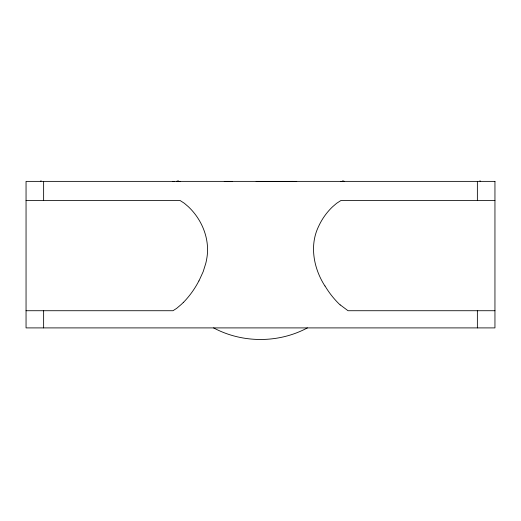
<?xml version="1.0" encoding="UTF-8"?>
<svg xmlns="http://www.w3.org/2000/svg" width="521" height="521" viewBox="0 0 521 521"><rect width="100%" height="100%" fill="white"/><g stroke="black" fill="none" stroke-linecap="round" stroke-linejoin="round"><path stroke-width="0.78" d="M198.957 280.93L203.19 271.636L205.795 263.3A63.302 63.302 0 0 0 206.694 259.015C210.21 240.35 202.702 220.793 189.338 207.671A66.278 66.278 0 0 0 188.27 206.635L184.297 203.236L179.921 200.416L26.05 200.416M307.39 327.904C278.585 343.339 242.415 343.339 213.61 327.904M340.604 181.588L343.58 181.523M340.708 181.562L342.199 181.373M224.251 181.588L228.022 181.373M289.259 181.523L292.659 181.373M256.143 181.569L292.75 181.373M494.95 200.416L341.079 200.416L336.605 203.314L332.548 206.804A66.851 66.851 0 0 0 330.516 208.83A63.406 63.406 0 0 0 318.546 226.524C309.227 245.691 313.772 268.667 324.941 286.016M26.05 310.724L172.972 310.724L176.671 308.354L181.165 304.531A93.787 93.787 0 0 0 183.483 302.271M494.95 310.724L348.028 310.724L340.246 304.896M228.074 181.373L232.379 181.575M178.801 181.373L180.292 181.562M292.978 181.373L296.729 181.588M477.366 181.373L477.366 200.416M477.366 310.724L477.366 327.904M43.634 181.373L43.634 200.416M43.634 310.724L43.634 327.904M174.594 181.569A625.474 14.783 0.2 0 1 172.705 181.373M176.86 181.256A5.913 3.484 20.8 0 1 178.482 180.898M40.618 181.087A5.913 1.693 38 0 1 41.172 180.878M342.518 180.898A5.913 3.484 -20.8 0 1 344.14 181.256M479.828 180.878A5.913 1.693 -38 0 1 480.382 181.087M198.892 280.897A90.205 90.205 0 0 1 183.522 302.31M340.174 304.974A87.925 87.925 0 0 1 325.032 285.964M494.95 181.373L26.05 181.373L26.05 327.904L494.95 327.904L494.95 181.373"/></g></svg>
